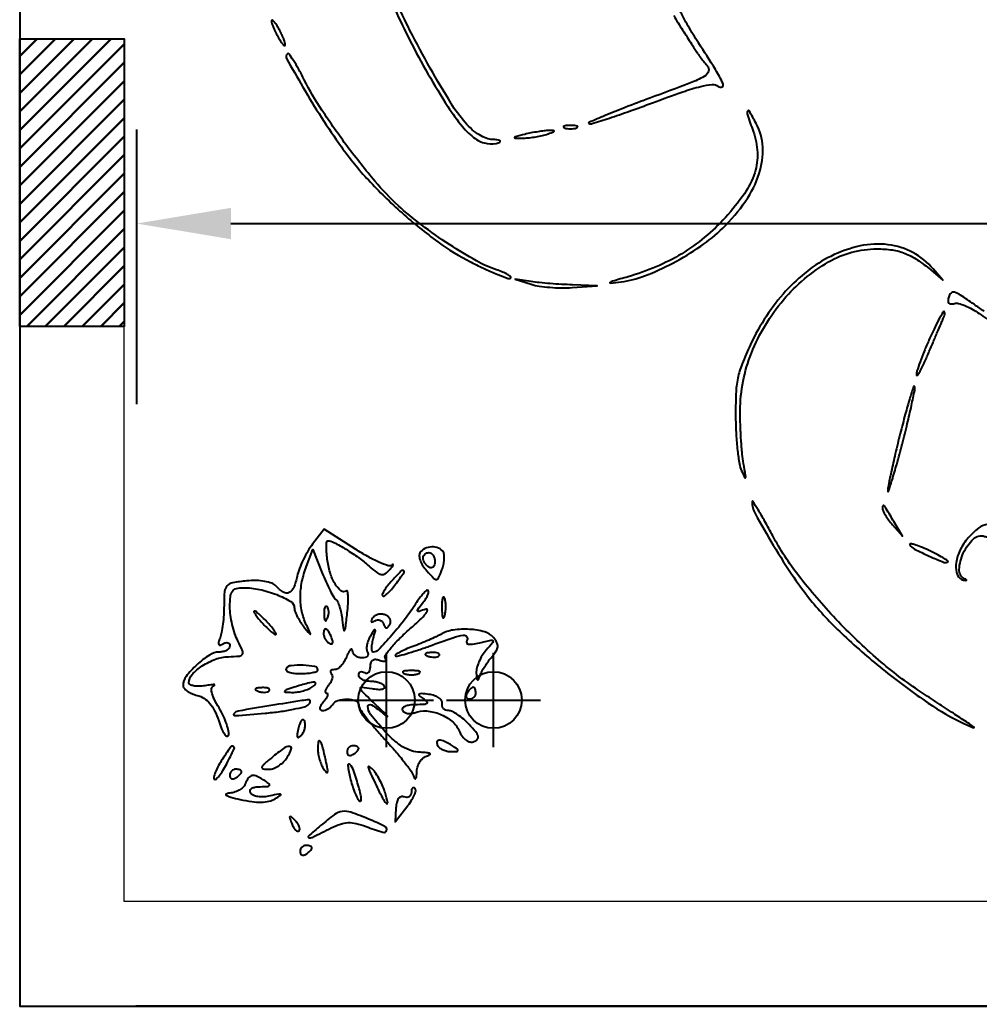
# Model space of a CAD drawing. Header units: inches. Extents: x -279 to 561, y -345 to 342.
# Drawn here: x -251.168 to -249.333, y -265.352 to -263.466 of the extents above; entities that cross this region are included whole.
import ezdxf

# ---------------------------------------------------------------- set-up
doc = ezdxf.new("R2010")
doc.units = ezdxf.units.IN
doc.header["$LTSCALE"] = 0.5
doc.header["$MEASUREMENT"] = 0
for name, color, linetype in [('ceiling', 4, 'Continuous'), ('CEILING FIXTURES LEGENDS$0$E-LTG', 1, 'Continuous'), ('COULMN', 5, 'Continuous'), ('DIM_LINES', 7, 'Continuous'), ('PDF_Geometry', 7, 'Continuous')]:
    doc.layers.add(name, color=color, linetype=linetype)
doc.layers.add('columns', color=5, linetype='Continuous', lineweight=30)
doc.styles.get("Standard").update_dxf_attribs({"font": 'arial.ttf'})
doc.dimstyles.get("Standard").update_dxf_attribs({"dimtxt": 0.18, "dimasz": 0.18, "dimexe": 0.18, "dimexo": 0.0625, "dimgap": 0.09, "dimtad": 0, "dimtih": 1, "dimtoh": 1, "dimzin": 0, "dimdsep": 46, "dimtxsty": 'Standard', "dimcen": 0.09, "dimadec": 0, "dimazin": 0, "dimtfac": 1, "dimtofl": 0, "dimtmove": 0, "dimatfit": 3, "dimfxl": 1, "dimtolj": 1, "dimtzin": 0, "dimarcsym": 0})

# ---------------------------------------------------------------- blocks, each defined once
blk = doc.blocks.new('*D836')
at = {"layer": 'Defpoints', "color": 0, "transparency": 16777216}
for p in [(-245.9441, -263.8554), (-250.9441, -264.2631), (-245.9441, -264.2631)]:
    blk.add_point(p, dxfattribs=at)
at = {"layer": 'DIM_LINES', "color": 0, "lineweight": -2, "transparency": 16777216}
for p, q in [((-250.9441, -264.2006), (-250.9441, -263.6754)), ((-245.9441, -264.2006), (-245.9441, -263.6754)), ((-250.7641, -263.8554), (-248.7675, -263.8554)), ((-246.1241, -263.8554), (-248.1206, -263.8554))]:
    blk.add_line(p, q, dxfattribs=at)
at = {"layer": 'DIM_LINES', "color": 0, "transparency": 16777216}
for points in [[(-250.7641, -263.8254), (-250.7641, -263.8854), (-250.9441, -263.8554)], [(-246.1241, -263.8254), (-246.1241, -263.8854), (-245.9441, -263.8554)]]:
    blk.add_solid(points, dxfattribs=at)
at = {"layer": 'DIM_LINES', "color": 0, "transparency": 16777216, "insert": (-248.4441, -263.8554), "char_height": 0.18, "attachment_point": 5}
blk.add_mtext('\\A1;5.00', dxfattribs=at)
blk = doc.blocks.new('l')
at = {"layer": 'CEILING FIXTURES LEGENDS$0$E-LTG'}
for p, q in [((54.452, -60.4591), (54.452, -60.6391)), ((54.362, -60.5491), (54.542, -60.5491))]:
    blk.add_line(p, q, dxfattribs=at)
blk.add_circle((54.452, -60.5491), 0.0541, dxfattribs=at)

msp = doc.modelspace()

# ---------------------------------------------------------------- hatches: boundary and pattern name
at = {"layer": 'columns', "true_color": 0x105689}
h = msp.add_hatch(dxfattribs=at)
h.set_pattern_fill('ANSI31', color=146, scale=0.2, angle=-1440)
h.set_pattern_definition([(44.999999994, (-401592.628365, -809303.885847), (-0.01767766952786, 0.0176776695315), [])])
h.paths.add_polyline_path([(-250.968, -263.5022), (-251.168, -263.5022), (-251.168, -264.0522), (-250.968, -264.0522)])

# ---------------------------------------------------------------- linework, layer by layer
msp.add_lwpolyline([(-251.168, -257.2622), (-251.168, -265.3522), (-238.471, -265.3522), (-238.471, -260.9956), (-239.9711, -260.9956), (-239.9711, -257.2622), (-251.168, -257.2622)], close=True)
for points in [[(-250.2638, -263.6947, -0.08086), (-250.276, -263.6924, -0.050748), (-250.2891, -263.686, -0.043578), (-250.3027, -263.6759, -0.030179), (-250.3161, -263.6623, -0.042178), (-250.3433, -263.6255, -0.00935), (-250.3831, -263.558, -0.010272), (-250.4219, -263.4859, -0.021127), (-250.4487, -263.4277, 0.004964), (-250.4568, -263.4085, 0.067363), (-250.4607, -263.402, 0.736832), (-250.4623, -263.4027, 0.028276), (-250.461, -263.4124, 0.058935), (-250.4502, -263.4465, 0.011679), (-250.4225, -263.5042, 0.012476), (-250.3874, -263.569, 0.012735), (-250.3493, -263.6314, 0.026128), (-250.3216, -263.67, 0.070521), (-250.297, -263.693, 0.109215), (-250.274, -263.7026, 0.140578), (-250.2513, -263.7003, 0.194679), (-250.2494, -263.6984, 0.415494), (-250.2501, -263.6967, 0.078183), (-250.2551, -263.6953, 0.018473)], [(-250.6733, -263.4817, 0.015971), (-250.6784, -263.4734, 0.044533), (-250.6827, -263.4681, 0.159421), (-250.6852, -263.4667, 0.467127), (-250.6865, -263.4678, 0.080198), (-250.6857, -263.4728, 0.01689), (-250.6827, -263.4811, 0.01729), (-250.6784, -263.4906, 0.015627), (-250.6733, -263.5001, 0.015971), (-250.6683, -263.5084, 0.044533), (-250.664, -263.5137, 0.159421), (-250.6615, -263.5151, 0.467127), (-250.6602, -263.514, 0.080198), (-250.661, -263.509, 0.01689), (-250.664, -263.5007, 0.01729), (-250.6683, -263.4912, 0.015627)], [(-250.2566, -263.9437, -0.048644), (-250.2946, -263.9269, -0.016452), (-250.3465, -263.8954, -0.016661), (-250.3997, -263.858, -0.023891), (-250.444, -263.8212, -0.032422), (-250.4885, -263.7748, -0.014543), (-250.541, -263.7087, -0.014585), (-250.5901, -263.6388, -0.029005), (-250.624, -263.5803, 0.010069), (-250.6349, -263.5598, 0.017585), (-250.6448, -263.5434, 0.012572), (-250.6533, -263.5311, 0.46099), (-250.6563, -263.5308, 0.335506), (-250.6576, -263.54, 0.00427), (-250.6267, -263.5943, 0.011506), (-250.5911, -263.6523, 0.011464), (-250.5529, -263.7087, 0.032399), (-250.5014, -263.7721, 0.023984), (-250.4369, -263.8352, 0.024326), (-250.3684, -263.8904, 0.040017), (-250.305, -263.9293, 0.008407), (-250.2777, -263.9426, 0.013347), (-250.2539, -263.9529, 0.007212), (-250.2339, -263.9606, 0.292766), (-250.2296, -263.9596, 0.433157), (-250.2297, -263.9569, 0.047311), (-250.2353, -263.9528, 0.034884), (-250.2446, -263.9482, 0.018452)], [(-249.7599, -263.664, 0.007071), (-249.7734, -263.6401, 0.63321), (-249.7765, -263.6404, 0.173372), (-249.7766, -263.6475, 0.004212), (-249.7656, -263.679, -0.075316), (-249.7575, -263.7196, -0.089269), (-249.7627, -263.7583, -0.073104), (-249.7825, -263.7985, -0.034249), (-249.8187, -263.8439, -0.0347), (-249.8584, -263.8817, -0.036319), (-249.9023, -263.9131, -0.035731), (-249.9511, -263.9381, -0.031494), (-250.0049, -263.9572, 0.001284), (-250.0346, -263.9657, 0.087932), (-250.0393, -263.968, 0.766939), (-250.0388, -263.9693, 0.003687), (-250.018, -263.9668, 0.061538), (-249.9733, -263.9556, 0.029056), (-249.9191, -263.9309, 0.028728), (-249.866, -263.8988, 0.042656), (-249.8239, -263.8643, 0.049023), (-249.7802, -263.8126, 0.07381), (-249.7542, -263.7597, 0.088513), (-249.7474, -263.7091, 0.113725)], [(-250.1147, -263.6678, 0.017491), (-250.123, -263.6681, 0.078554), (-250.1277, -263.6691, 0.447206), (-250.1282, -263.6707, 0.174857), (-250.1263, -263.6724, 0.057986), (-250.121, -263.6739, 0.037979), (-250.1147, -263.6744, 0.037979), (-250.1085, -263.6739, 0.057986), (-250.1032, -263.6724, 0.174857), (-250.1013, -263.6707, 0.447206), (-250.1018, -263.6691, 0.078554), (-250.1065, -263.6681, 0.017491)], [(-250.1563, -263.6776, 0.025901), (-250.1653, -263.6781, 0.010562), (-250.1775, -263.6798, 0.010417), (-250.1905, -263.6821, 0.01309), (-250.2025, -263.6848, 0.001764), (-250.2199, -263.6893, 0.188614), (-250.2219, -263.6907, 0.585438), (-250.2213, -263.6918, 0.003411), (-250.2071, -263.692, 0.025806), (-250.1966, -263.6915, 0.01485), (-250.184, -263.69, 0.014811), (-250.1714, -263.6876, 0.023892), (-250.1609, -263.6848, 0.004611), (-250.1487, -263.6807, 0.169995), (-250.1464, -263.679, 0.580902), (-250.1471, -263.6777, 0.010989)], [(-249.6174, -263.9181, 0.051487), (-249.6619, -263.9463, 0.041223), (-249.7035, -263.985, 0.038943), (-249.7403, -264.0325, 0.034963), (-249.7708, -264.0868, 0.016314), (-249.7869, -264.1239, 0.044357), (-249.7951, -264.1513, 0.040651), (-249.7986, -264.181, 0.011972), (-249.7992, -264.227, 0.01193), (-249.7981, -264.2587, 0.013361), (-249.7955, -264.2892, 0.012716), (-249.792, -264.3149, 0.066766), (-249.7878, -264.3285, 0.007377), (-249.7818, -264.3413, 0.689934), (-249.7803, -264.3412, 0.110416), (-249.7801, -264.3368, 0.002161), (-249.7841, -264.3147, -0.021565), (-249.7866, -264.2961, -0.007897), (-249.7887, -264.2696, -0.007812), (-249.7901, -264.2406, -0.009277), (-249.7905, -264.2131, -0.094819), (-249.7689, -264.103, -0.080013), (-249.7075, -264.0012, -0.084984), (-249.6215, -263.9289, -0.133124), (-249.5288, -263.9038, -0.036471), (-249.4995, -263.9059, -0.057382), (-249.4752, -263.9124, -0.054136), (-249.4521, -263.9246, -0.02863), (-249.4262, -263.9442), (-249.4032, -263.9638), (-249.4215, -263.9421, 0.094257), (-249.4601, -263.9109, 0.092941), (-249.5076, -263.8958, 0.084305), (-249.5612, -263.8983, 0.062029)], [(-250.1113, -263.9727, -0.006186), (-250.1317, -263.9717, -0.004799), (-250.1539, -263.9702, -0.004854), (-250.1745, -263.9683, -0.011667), (-250.1898, -263.9664), (-250.2209, -263.9618), (-250.1902, -263.9715, 0.039228), (-250.175, -263.975, 0.016871), (-250.1544, -263.9773, 0.016572), (-250.1322, -263.9784, 0.021034), (-250.1117, -263.9778), (-250.064, -263.9744)], [(-249.4295, -264.0781, 0.008357), (-249.4388, -264.0998, 0.010626), (-249.4466, -264.1201, 0.008779), (-249.4525, -264.1373, 0.082196), (-249.4536, -264.145, 0.711997), (-249.4517, -264.1456, 0.036017), (-249.4466, -264.1377, 0.018401), (-249.439, -264.1227, 0.007997), (-249.43, -264.1023, -0.000254), (-249.4206, -264.0803, -0.000318), (-249.412, -264.0598, -0.000256), (-249.4046, -264.0426, -0.002478), (-249.4015, -264.0354, 0.030167), (-249.3999, -264.0309, 0.057709), (-249.3992, -264.0272, 0.096224), (-249.3995, -264.0247, 0.322785), (-249.4008, -264.0238, 0.273378), (-249.4032, -264.0252, 0.004227), (-249.411, -264.0398, 0.009919), (-249.4198, -264.0573, 0.006237)], [(-249.4845, -264.257, 0.003367), (-249.4939, -264.2957, 0.004787), (-249.5017, -264.3301, 0.002755), (-249.5078, -264.3593, 0.068265), (-249.5084, -264.3675, 0.821491), (-249.5069, -264.3677, 0.005796), (-249.5, -264.346, 0.006741), (-249.4912, -264.3159, 0.003403), (-249.4809, -264.2777, 0.004349), (-249.4709, -264.2382, 0.006486), (-249.4629, -264.2034, 0.003089), (-249.4567, -264.1738, 0.12484), (-249.457, -264.1673, 0.731614), (-249.459, -264.1672, 0.005502), (-249.4662, -264.1899, 0.008383), (-249.4748, -264.2198, 0.004443)], [(-249.7675, -264.3872, 0.133773), (-249.762, -264.4099, 0.008376), (-249.7271, -264.4704, 0.013455), (-249.6881, -264.5319, 0.024941), (-249.6526, -264.5792, 0.031775), (-249.5922, -264.6432, 0.019078), (-249.5132, -264.7116, 0.019125), (-249.431, -264.7723, 0.039142), (-249.3615, -264.8121, 0.006476), (-249.3499, -264.8174, 0.043581), (-249.3439, -264.8195, 0.753814), (-249.3434, -264.8186, 0.053987), (-249.3468, -264.8157, 0.000333), (-249.3578, -264.8085, 0.000037), (-249.3829, -264.792, 0.000045), (-249.4127, -264.7724, 0.000037), (-249.4446, -264.7513, -0.033157), (-249.5258, -264.6899, -0.024238), (-249.6075, -264.6118, -0.02461), (-249.6789, -264.5287, -0.042874), (-249.7283, -264.4526, 0.004401), (-249.7433, -264.425, 0.00836), (-249.7559, -264.4031, 0.005728), (-249.766, -264.3868, 0.741361)], [(-249.5185, -264.3998, 0.112689), (-249.5173, -264.4049, 0.023396), (-249.5129, -264.4131, 0.023468), (-249.5067, -264.4223, 0.020258), (-249.4994, -264.4314), (-249.4804, -264.4532), (-249.4966, -264.4255, 0.001586), (-249.5111, -264.4009, 0.04219), (-249.5156, -264.3947, 0.56619), (-249.5175, -264.395, 0.094303)], [(-250.6079, -264.4684, 0.033205), (-250.617, -264.4817, 0.021232), (-250.6258, -264.4982, 0.021326), (-250.6331, -264.5152, 0.03685), (-250.6375, -264.5299, -0.03858), (-250.6442, -264.5519, -0.192435), (-250.6528, -264.5611, -0.25533), (-250.6636, -264.5604, -0.064938), (-250.6777, -264.5488, 0.117671), (-250.6859, -264.5434, 0.043815), (-250.6993, -264.5398, 0.038411), (-250.7159, -264.5381, 0.029325), (-250.7342, -264.5388, 0.019712), (-250.7609, -264.5424, 0.164322), (-250.7715, -264.5482, 0.167282), (-250.7763, -264.5591, 0.020609), (-250.7774, -264.5856, -0.015496), (-250.7779, -264.6034, -0.014491), (-250.7796, -264.6215, -0.014638), (-250.782, -264.6375, -0.047015), (-250.7849, -264.6479, 0.023756), (-250.7877, -264.6565, 0.183547), (-250.7874, -264.6607, 0.370727), (-250.7847, -264.6618, 0.062479), (-250.7793, -264.6593, -0.067825), (-250.7743, -264.6571, -0.141514), (-250.77, -264.6571, -0.190665), (-250.7672, -264.6592, -0.135202), (-250.7662, -264.6631, -0.168316), (-250.7678, -264.6676, -0.094821), (-250.7722, -264.6715, -0.075545), (-250.7788, -264.6741, -0.056065), (-250.7866, -264.6749, 0.146132), (-250.8053, -264.6805, 0.04142), (-250.8294, -264.6993, 0.04092), (-250.8499, -264.7217, 0.166823), (-250.8558, -264.7388, 0.181805), (-250.8538, -264.7439, 0.060982), (-250.8478, -264.7494, 0.051164), (-250.839, -264.7542, 0.039377), (-250.8286, -264.7577, -0.08184), (-250.8157, -264.7633, -0.074962), (-250.8047, -264.773, -0.06158), (-250.7955, -264.7872, -0.03336), (-250.7876, -264.8065, 0.018993), (-250.7819, -264.8217, 0.048907), (-250.7764, -264.832, 0.140461), (-250.7721, -264.8357, 0.443068), (-250.769, -264.8343, 0.135184), (-250.7685, -264.8264, 0.02858), (-250.7722, -264.813, 0.027979), (-250.7785, -264.7975, 0.023377), (-250.7868, -264.7818, -0.01813), (-250.7965, -264.764, -0.061279), (-250.8008, -264.7516, -0.125416), (-250.8006, -264.7435, -0.243933), (-250.7962, -264.7389, 0.264802), (-250.7953, -264.7379, 0.479398), (-250.7959, -264.7371, 0.028318), (-250.8027, -264.7376, 0.006879), (-250.8138, -264.7392, -0.031277), (-250.8256, -264.7402, -0.05203), (-250.8355, -264.7395, -0.072289), (-250.8423, -264.7372, -0.282767), (-250.8446, -264.7336, -0.189075), (-250.8384, -264.7178, -0.060498), (-250.8189, -264.7013, -0.057164), (-250.7936, -264.6885, -0.081377), (-250.7688, -264.6838, 0.014764), (-250.748, -264.6826, 0.240546), (-250.7423, -264.6789, 0.24449), (-250.7419, -264.6722, 0.015219), (-250.7508, -264.6537, -0.040278), (-250.7567, -264.6399, -0.022742), (-250.7616, -264.6224, -0.022579), (-250.765, -264.6042, -0.034206), (-250.7661, -264.5882, -0.025252), (-250.7652, -264.5685, -0.13223), (-250.7614, -264.5584, -0.181444), (-250.7537, -264.5534, -0.05703), (-250.7399, -264.5518, -0.054255), (-250.7094, -264.5551, -0.039622), (-250.6767, -264.565, -0.037134), (-250.6499, -264.578, -0.267927), (-250.643, -264.5899, 0.086746), (-250.6418, -264.5966, 0.028059), (-250.6379, -264.6059, 0.027018), (-250.6323, -264.6159, 0.027277), (-250.6256, -264.6252, 0.000877), (-250.6135, -264.6403, 0.349364), (-250.6122, -264.6406, 0.412352), (-250.6118, -264.6395, 0.000946), (-250.62, -264.6225, -0.061641), (-250.6285, -264.5975, -0.051875), (-250.6313, -264.5696, -0.048875), (-250.6283, -264.5402, -0.042708), (-250.6196, -264.5105), (-250.6074, -264.479), (-250.5896, -264.5238, 0.010571), (-250.5822, -264.5413, 0.013786), (-250.5746, -264.5571, 0.011385), (-250.5677, -264.5697, 0.112009), (-250.5636, -264.5742, -0.141545), (-250.5602, -264.5784, -0.024738), (-250.5566, -264.588, -0.025125), (-250.5535, -264.6001, -0.020214), (-250.5513, -264.6134, 0.005118), (-250.5486, -264.633, 0.670674), (-250.5468, -264.6334, 0.128342), (-250.5451, -264.629, 0.001842), (-250.5416, -264.6003, 0.013568), (-250.5401, -264.5827, 0.026725), (-250.54, -264.5687, 0.03447), (-250.541, -264.5593, 0.527275), (-250.5436, -264.5582, -0.321152), (-250.5538, -264.5575, -0.085585), (-250.565, -264.5444, -0.060265), (-250.5746, -264.5228, -0.04583), (-250.58, -264.4974, -0.012817), (-250.5812, -264.4839, -0.021608), (-250.5815, -264.4725, -0.017502), (-250.581, -264.4638, -0.387582), (-250.5792, -264.4622, -0.122226), (-250.5673, -264.4651, -0.015408), (-250.5441, -264.4784, -0.019114), (-250.5198, -264.4945, -0.028593), (-250.5, -264.5105, 0.019311), (-250.4854, -264.5228, 0.121925), (-250.4766, -264.5267, 0.196903), (-250.4692, -264.5251, 0.065402), (-250.4607, -264.5175, 0.009684), (-250.4559, -264.5117, 0.057941), (-250.4538, -264.5083, 0.650958), (-250.4544, -264.5077, 0.088221), (-250.4567, -264.5088, -0.252741), (-250.4634, -264.5099, -0.019406), (-250.4811, -264.5029, -0.022906), (-250.5025, -264.4922, -0.015249), (-250.526, -264.4781), (-250.5856, -264.44)], [(-249.3565, -264.4591, 0.069263), (-249.3713, -264.4826, 0.083486), (-249.3779, -264.5078, 0.117421), (-249.375, -264.5276, 0.254744), (-249.3636, -264.5372, 0.014231), (-249.3593, -264.5379, 0.23836), (-249.358, -264.5374, 0.481148), (-249.3581, -264.5365, 0.022434), (-249.3613, -264.5348, -0.300214), (-249.3717, -264.5169, -0.095397), (-249.3638, -264.4855, -0.091738), (-249.3445, -264.4585, -0.275563), (-249.3233, -264.4536, 0.050021), (-249.3156, -264.4552, 0.148113), (-249.3103, -264.4542, 0.186971), (-249.3072, -264.4506, 0.087897), (-249.3061, -264.4446, 0.212417), (-249.3109, -264.4338, 0.259007), (-249.3215, -264.4313, 0.108463), (-249.3379, -264.4402, 0.039758)], [(-250.4027, -264.4853, 0.168279), (-250.4041, -264.4914, 0.06154), (-250.402, -264.5003, 0.052263), (-250.397, -264.5101, 0.041914), (-250.3898, -264.5195, 0.009454), (-250.3762, -264.534, 0.217617), (-250.3711, -264.536, 0.281181), (-250.367, -264.5331, 0.015097), (-250.3607, -264.5178, 0.033476), (-250.3578, -264.5078, 0.036015), (-250.3563, -264.4978, 0.038668), (-250.3563, -264.4891, 0.119423), (-250.3581, -264.4835, 0.159787), (-250.367, -264.4761, 0.106002), (-250.3802, -264.4738, 0.103025), (-250.3936, -264.4771, 0.142853)], [(-250.3743, -264.502, -0.066118), (-250.3751, -264.5082, -0.138808), (-250.3776, -264.5123, -0.191142), (-250.3812, -264.5138, -0.139169), (-250.3855, -264.5126, -0.06081), (-250.3898, -264.5091, -0.051032), (-250.3934, -264.5046, -0.053229), (-250.3958, -264.4997, -0.089642), (-250.3967, -264.4951, -0.105429), (-250.3958, -264.4911, -0.099231), (-250.3934, -264.4877, -0.096318), (-250.3897, -264.4854, -0.092995), (-250.3855, -264.4846, -0.153634), (-250.3812, -264.4859, -0.097988), (-250.3776, -264.4897, -0.080552), (-250.3751, -264.4954, -0.062283)], [(-249.466, -264.4698, 0.138069), (-249.4569, -264.478, 0.012773), (-249.4293, -264.4912, 0.008933), (-249.4003, -264.5034, 0.300318), (-249.3933, -264.502, 0.479908), (-249.3936, -264.5001, 0.009415), (-249.4031, -264.4943, 0.015033), (-249.4154, -264.4875, 0.008611), (-249.4307, -264.4801, 0.011412), (-249.4459, -264.4735, 0.025635), (-249.4578, -264.4693, 0.048586), (-249.4649, -264.468, 0.618693)], [(-250.4583, -264.5406, 0.019838), (-250.4658, -264.5496, 0.031754), (-250.4713, -264.5578, 0.03336), (-250.4747, -264.5645, 0.309163), (-250.474, -264.5675, 0.359326), (-250.4711, -264.5678, 0.0313), (-250.4649, -264.5628, 0.029954), (-250.4574, -264.5551, 0.017778), (-250.4493, -264.5451, 0.006404), (-250.4332, -264.5229, 0.461324), (-250.4342, -264.519, 0.328639), (-250.4391, -264.5199, 0.005903)], [(-250.4111, -264.5829, -0.025257), (-250.4309, -264.6116, -0.016505), (-250.4565, -264.6427, -0.009466), (-250.4821, -264.6706, -0.205693), (-250.4921, -264.6749, -0.347675), (-250.4942, -264.6732, -0.058138), (-250.4949, -264.6675, -0.042645), (-250.4942, -264.6594, -0.024128), (-250.4921, -264.6497, 0.002706), (-250.488, -264.6345, 0.264947), (-250.4885, -264.6324, 0.478808), (-250.4901, -264.6326, 0.003889), (-250.4975, -264.6442, 0.046503), (-250.5017, -264.6526, 0.049574), (-250.5042, -264.6614, 0.055129), (-250.5047, -264.6694, 0.127983), (-250.503, -264.675, -0.140705), (-250.5018, -264.6792, -0.19128), (-250.5033, -264.6829, -0.13778), (-250.5074, -264.6853, -0.065484), (-250.5136, -264.6861, -0.078002), (-250.5203, -264.6851, -0.086487), (-250.5261, -264.682, -0.09529), (-250.5301, -264.6775, -0.121505), (-250.5317, -264.6721, 0.209872), (-250.5331, -264.6695, 0.392017), (-250.5352, -264.6697, 0.077688), (-250.5386, -264.6745, 0.019179), (-250.5426, -264.6833, -0.042713), (-250.5475, -264.693, -0.049734), (-250.5537, -264.7011, -0.056783), (-250.5603, -264.7067, -0.149142), (-250.5661, -264.7085, 0.055431), (-250.5708, -264.709, 0.166837), (-250.5735, -264.7107, 0.255914), (-250.5739, -264.7131, 0.118371), (-250.5722, -264.7159, -0.171918), (-250.5703, -264.7198, -0.082297), (-250.5707, -264.7255, -0.066538), (-250.5731, -264.732, -0.050768), (-250.5773, -264.7383, 0.03138), (-250.5815, -264.7441, 0.074889), (-250.5837, -264.7489, 0.168576), (-250.5835, -264.752, 0.301415), (-250.5814, -264.7533, -0.341777), (-250.5795, -264.7548, -0.144806), (-250.5796, -264.7583, -0.064878), (-250.5823, -264.7637, -0.027963), (-250.587, -264.7701, 0.030163), (-250.5923, -264.7773, 0.113412), (-250.5942, -264.7825, 0.26259), (-250.5929, -264.7856, 0.167546), (-250.5891, -264.7869, 0.080924), (-250.584, -264.7861, 0.053435), (-250.5786, -264.7836, 0.052403), (-250.5738, -264.78, 0.067923), (-250.5702, -264.7757, -0.180511), (-250.5596, -264.7675, -0.078257), (-250.5416, -264.7648, -0.090256), (-250.5255, -264.7679, -0.309672), (-250.5198, -264.7762, 0.152692), (-250.5177, -264.7832, 0.01065), (-250.5055, -264.7999, 0.01433), (-250.4897, -264.8195, 0.010262), (-250.471, -264.8406, -0.008665), (-250.4519, -264.862, -0.010512), (-250.4347, -264.8827, -0.009218), (-250.421, -264.9007, -0.068885), (-250.4159, -264.9101, 0.033586), (-250.413, -264.9165, 0.51137), (-250.411, -264.9168, 0.17003), (-250.4094, -264.9133, 0.01205), (-250.4087, -264.9025, -0.074052), (-250.4069, -264.8928, -0.068861), (-250.4024, -264.8838, -0.072813), (-250.3958, -264.8768, -0.10476), (-250.3883, -264.873, 0.086521), (-250.3837, -264.8709, 0.580187), (-250.3839, -264.869, 0.086728), (-250.3898, -264.8674, 0.013211), (-250.402, -264.8666, -0.068559), (-250.4192, -264.8635, -0.058265), (-250.4361, -264.8558, -0.048168), (-250.4533, -264.8429, -0.026411), (-250.4719, -264.8242, -0.016059), (-250.497, -264.794, -0.170023), (-250.5021, -264.7791, -0.591218), (-250.4956, -264.7757, -0.029777), (-250.4716, -264.7934, 0.021517), (-250.4655, -264.798, 0.881235), (-250.465, -264.7975, 0.022378), (-250.4714, -264.7907, 0.00294), (-250.4856, -264.7771, -0.002525), (-250.5129, -264.7509, -0.130486), (-250.5167, -264.7446, -0.537068), (-250.5142, -264.7418, -0.014498), (-250.495, -264.7446, 0.025704), (-250.4837, -264.7461, 0.060365), (-250.4752, -264.7457, 0.13907), (-250.4709, -264.7436, 0.36626), (-250.4705, -264.7405, 0.124427), (-250.4742, -264.7368, 0.047181), (-250.481, -264.7337, 0.04303), (-250.4894, -264.7316, 0.040387), (-250.4981, -264.7309, -0.052595), (-250.5064, -264.73, -0.072446), (-250.5135, -264.7274, -0.092354), (-250.5182, -264.7236, -0.177572), (-250.5198, -264.7191, -0.108972), (-250.519, -264.7151, -0.182303), (-250.5166, -264.7127, -0.161196), (-250.5129, -264.7124, -0.082592), (-250.5086, -264.7141, 0.152499), (-250.5044, -264.7152, 0.191558), (-250.5007, -264.7135, 0.130242), (-250.4983, -264.709, 0.061057), (-250.4974, -264.7024, -0.071377), (-250.4963, -264.6947, -0.172159), (-250.493, -264.6902, -0.172578), (-250.4876, -264.6887, -0.071786), (-250.4801, -264.6904, 0.036389), (-250.4738, -264.6923, 0.13143), (-250.4696, -264.6921, 0.315014), (-250.4681, -264.6902, 0.151613), (-250.4689, -264.6869, -0.299409), (-250.4688, -264.6807, -0.021591), (-250.4577, -264.6663, -0.024625), (-250.4419, -264.6491, -0.015663), (-250.4219, -264.6307, 0.011162), (-250.4029, -264.6135, 0.03278), (-250.3909, -264.6005, 0.149377), (-250.3885, -264.5947, 0.54781), (-250.3911, -264.5927, -0.00853), (-250.4045, -264.5973, -0.346015), (-250.4072, -264.5963, -0.309863), (-250.407, -264.5932, -0.007603), (-250.3979, -264.5816, 0.026769), (-250.3923, -264.5739, 0.040524), (-250.3883, -264.5666, 0.04759), (-250.3863, -264.5606, 0.257778), (-250.3873, -264.5574, 0.383057), (-250.3903, -264.5573, 0.035139), (-250.3963, -264.5629, 0.031433), (-250.4035, -264.5716, 0.018073)], [(-250.3609, -264.591, 0.012823), (-250.3604, -264.6029, 0.080377), (-250.3591, -264.6089, 0.597527), (-250.3573, -264.6091, 0.087174), (-250.3553, -264.6047, 0.037336), (-250.3537, -264.5961, 0.029507), (-250.3533, -264.5867, 0.030339), (-250.354, -264.5778, 0.06278), (-250.3557, -264.5711, 0.31318), (-250.3577, -264.5698, 0.333666), (-250.3595, -264.5713, 0.052471), (-250.3607, -264.5789, 0.014395)], [(-250.7046, -264.619, 0.012769), (-250.6964, -264.6275, 0.017642), (-250.6886, -264.6348, 0.014322), (-250.6819, -264.6403, 0.165568), (-250.6787, -264.6413, 0.549874), (-250.6778, -264.6399, 0.034935), (-250.6807, -264.6348, 0.02599), (-250.686, -264.6275, 0.012939), (-250.6934, -264.619, 0.012769), (-250.7016, -264.6104, 0.017642), (-250.7094, -264.6031, 0.014322), (-250.7161, -264.5976, 0.165568), (-250.7193, -264.5966, 0.549874), (-250.7202, -264.598, 0.034935), (-250.7173, -264.6031, 0.02599), (-250.712, -264.6104, 0.012939)], [(-250.5861, -264.6031, 0.018894), (-250.5855, -264.6114, 0.168741), (-250.5839, -264.6147, 0.470617), (-250.5819, -264.6145, 0.054073), (-250.5794, -264.6099, 0.051402), (-250.5776, -264.6037, 0.05415), (-250.5772, -264.5975, 0.060344), (-250.5781, -264.5921, 0.126455), (-250.5803, -264.5884, 0.296942), (-250.5827, -264.5879, 0.208169), (-250.5848, -264.5899, 0.077125), (-250.586, -264.5953, 0.028489)], [(-250.4932, -264.61, 0.033879), (-250.4956, -264.6146, 0.288254), (-250.4953, -264.6168, 0.327355), (-250.4933, -264.6173, 0.038633), (-250.4889, -264.615, -0.103466), (-250.484, -264.6132, -0.124801), (-250.4792, -264.6138, -0.123726), (-250.4751, -264.6165, -0.100633), (-250.4725, -264.6211, 0.04743), (-250.47, -264.6267, 0.243923), (-250.4672, -264.6285, 0.238622), (-250.4641, -264.6274, 0.045711), (-250.4604, -264.6224, 0.126493), (-250.4588, -264.6172, 0.123785), (-250.4598, -264.6119, 0.109105), (-250.4635, -264.6071, 0.082017), (-250.4692, -264.6038, 0.077765), (-250.476, -264.6024, 0.076759), (-250.483, -264.603, 0.081906), (-250.489, -264.6057, 0.110412)], [(-250.587, -264.6407, 0.088797), (-250.5862, -264.6452, 0.053277), (-250.5838, -264.6501, 0.051183), (-250.5802, -264.6547, 0.061454), (-250.576, -264.6581, 0.1144), (-250.5722, -264.6593, 0.32948), (-250.5699, -264.658, 0.155351), (-250.5696, -264.654, 0.036408), (-250.5716, -264.6475, 0.029964), (-250.577, -264.6355, 0.168622), (-250.5821, -264.6308, 0.444011), (-250.5857, -264.6324, 0.079093)], [(-250.3631, -264.6411, -0.021078), (-250.372, -264.6457, -0.006512), (-250.3857, -264.6519, -0.0065), (-250.4013, -264.6584, -0.0071), (-250.4166, -264.6643, 0.011986), (-250.4304, -264.6698, 0.021632), (-250.4414, -264.6751, 0.019584), (-250.4493, -264.6797, 0.479446), (-250.4495, -264.6818, 0.265884), (-250.4462, -264.6827, 0.005517), (-250.4289, -264.6781, 0.011358), (-250.4084, -264.6718, 0.007211), (-250.3849, -264.6635, -0.005212), (-250.3398, -264.6476, -0.046054), (-250.3193, -264.6426, -0.304296), (-250.3129, -264.6456, -0.278991), (-250.313, -264.653, 0.232666), (-250.3134, -264.6572, 0.269089), (-250.3103, -264.6597, 0.08089), (-250.3021, -264.6597, 0.018615), (-250.2884, -264.6569, -0.004904), (-250.2673, -264.652, -0.279641), (-250.2636, -264.6532, -0.364163), (-250.2636, -264.6566, -0.006627), (-250.2763, -264.6713, 0.043987), (-250.2837, -264.6814, 0.035897), (-250.2899, -264.6933, 0.037204), (-250.2939, -264.7052, 0.074426), (-250.295, -264.715, 0.009355), (-250.2944, -264.7255, 0.229738), (-250.2929, -264.728, 0.464541), (-250.2911, -264.7274, 0.01699), (-250.2879, -264.7197, -0.037264), (-250.2844, -264.7119, -0.016504), (-250.2786, -264.7022, -0.016229), (-250.2718, -264.6922, -0.021046), (-250.2649, -264.6835, 0.036007), (-250.2568, -264.6728, 0.12479), (-250.2541, -264.6646, 0.141556), (-250.2557, -264.6567, 0.051574), (-250.2621, -264.6472, 0.152857), (-250.279, -264.6362, 0.052858), (-250.308, -264.6314, 0.052098), (-250.339, -264.6327, 0.093215)], [(-250.3876, -264.6826, 0.051402), (-250.3814, -264.6843, 0.05415), (-250.3752, -264.6848, 0.060344), (-250.3698, -264.6839, 0.126455), (-250.3661, -264.6817, 0.296942), (-250.3656, -264.6793, 0.208169), (-250.3676, -264.6772, 0.077125), (-250.373, -264.6759, 0.028489), (-250.3808, -264.6758, 0.018894), (-250.3892, -264.6765, 0.168741), (-250.3924, -264.6781, 0.470617), (-250.3922, -264.6801, 0.054073)], [(-250.6588, -264.7068, 0.366122), (-250.6582, -264.7103, 0.099909), (-250.653, -264.7133, 0.054277), (-250.6436, -264.7153, 0.026332), (-250.6313, -264.716, 0.019603), (-250.6186, -264.7155, 0.031709), (-250.6079, -264.714, 0.033465), (-250.6001, -264.7118, 0.318066), (-250.5982, -264.7091, 0.363134), (-250.6037, -264.7025, 0.035013), (-250.6261, -264.7001, 0.035142), (-250.6492, -264.7009, 0.232616)], [(-250.4331, -264.7159, 0.057986), (-250.4267, -264.7177, 0.037979), (-250.4191, -264.7183, 0.037979), (-250.4114, -264.7177, 0.057986), (-250.4051, -264.7159, 0.174857), (-250.4027, -264.7139, 0.447206), (-250.4034, -264.712, 0.078554), (-250.4091, -264.7106, 0.017491), (-250.4191, -264.7103, 0.017491), (-250.429, -264.7106, 0.078554), (-250.4347, -264.712, 0.447206), (-250.4354, -264.7139, 0.174857)], [(-250.7123, -264.7498, 0.051402), (-250.7062, -264.7515, 0.05415), (-250.6999, -264.7519, 0.060344), (-250.6945, -264.7511, 0.126455), (-250.6908, -264.7489, 0.296942), (-250.6903, -264.7464, 0.208169), (-250.6924, -264.7444, 0.077125), (-250.6977, -264.7431, 0.028489), (-250.7055, -264.743, 0.018894), (-250.7139, -264.7437, 0.168741), (-250.7172, -264.7453, 0.470617), (-250.717, -264.7473, 0.054073)], [(-250.643, -264.7421, 0.004599), (-250.6586, -264.7473, 0.184089), (-250.6614, -264.7496, 0.546192), (-250.6605, -264.7513, 0.01081), (-250.6486, -264.752, 0.043026), (-250.6388, -264.7516, 0.029465), (-250.6279, -264.7495, 0.029775), (-250.6175, -264.7462, 0.051797), (-250.6094, -264.7421, 0.087135), (-250.6025, -264.7357, 0.620074), (-250.604, -264.7326, 0.067703), (-250.6172, -264.7344, 0.009884)], [(-250.3127, -264.7533, 0.082592), (-250.3144, -264.7576, 0.161196), (-250.3141, -264.7612, 0.182303), (-250.3117, -264.7636, 0.108972), (-250.3077, -264.7645, 0.093332), (-250.3032, -264.7637, 0.09642), (-250.2994, -264.7612, 0.099167), (-250.2968, -264.7576, 0.105053), (-250.2959, -264.7533, 0.042167), (-250.2963, -264.749, 0.061769), (-250.2973, -264.7454, 0.081139), (-250.2989, -264.743, 0.210953), (-250.3008, -264.7421, 0.151918), (-250.3032, -264.7429, 0.038439), (-250.3063, -264.7454, 0.035638), (-250.3097, -264.749, 0.029505)], [(-250.6878, -264.7772, 0.002398), (-250.7501, -264.7877, 0.188395), (-250.7585, -264.7927, 0.648319), (-250.7565, -264.7965, 0.003076), (-250.699, -264.7918, 0.011978), (-250.6703, -264.7886, 0.015867), (-250.6445, -264.7842, 0.013212), (-250.6234, -264.7794, 0.131662), (-250.6156, -264.7749, 0.145783), (-250.6124, -264.7692, 0.488612), (-250.6147, -264.7663, 0.031763), (-250.6289, -264.7677, 0.000943)], [(-250.3967, -264.7639, -0.04208), (-250.3895, -264.7698, -0.45243), (-250.3896, -264.7731, -0.157327), (-250.395, -264.7751, -0.010839), (-250.4113, -264.7755, 0.032762), (-250.4229, -264.7764, 0.06922), (-250.4316, -264.7788, 0.132941), (-250.436, -264.7824, 0.304635), (-250.4362, -264.7864, 0.127153), (-250.4324, -264.79, 0.081007), (-250.4267, -264.7921, 0.072208), (-250.4199, -264.7924, 0.066618), (-250.4131, -264.7908, -0.112181), (-250.3901, -264.7875, -0.076582), (-250.3644, -264.7936, -0.07669), (-250.3417, -264.8072, -0.113212), (-250.3277, -264.8255, 0.047247), (-250.3216, -264.8361, 0.080824), (-250.3145, -264.8434, 0.10616), (-250.3069, -264.8468, 0.144794), (-250.2995, -264.8462, 0.121674), (-250.2931, -264.8417, 0.251887), (-250.2917, -264.8359, 0.10565), (-250.2961, -264.8275, 0.016553), (-250.3084, -264.8135, 0.027074), (-250.3191, -264.8033, 0.029961), (-250.3304, -264.7947, 0.03133), (-250.3409, -264.7887, 0.116333), (-250.3482, -264.7869, -0.095614), (-250.3537, -264.7859, -0.117897), (-250.3579, -264.7829, -0.122557), (-250.3602, -264.7784, -0.108776), (-250.3603, -264.7732, 0.200046), (-250.3614, -264.7677, 0.095512), (-250.3665, -264.7624, 0.071128), (-250.375, -264.7583, 0.04779), (-250.3855, -264.7559, 0.008596), (-250.4001, -264.7543, 0.179352), (-250.4043, -264.7554, 0.491059), (-250.4044, -264.758, 0.024204)], [(-250.6348, -264.8196, 0.013933), (-250.6376, -264.8318, 0.131195), (-250.6373, -264.8371, 0.470166), (-250.6348, -264.838, 0.069225), (-250.6299, -264.8343, 0.0741), (-250.6258, -264.8287, 0.058506), (-250.623, -264.8216, 0.059552), (-250.622, -264.8143, 0.085105), (-250.623, -264.8078, 0.170804), (-250.6255, -264.8046, 0.353106), (-250.6285, -264.8049, 0.106885), (-250.6318, -264.81, 0.02593)], [(-250.5981, -264.8606, 0.043125), (-250.5972, -264.8701, 0.028137), (-250.5946, -264.8807, 0.028277), (-250.5909, -264.8909, 0.047271), (-250.5865, -264.8989, 0.045015), (-250.5816, -264.9049, 0.593089), (-250.5794, -264.9043, 0.103987), (-250.5793, -264.8983, 0.007762), (-250.5827, -264.8821, 0.008705), (-250.5891, -264.8553, 0.092061), (-250.5939, -264.8452, 0.677836), (-250.5971, -264.846, 0.036193)], [(-250.3687, -264.8541, 0.101161), (-250.3646, -264.8584, 0.052761), (-250.3582, -264.862, 0.049393), (-250.3506, -264.8644, 0.053738), (-250.3428, -264.8651, 0.012098), (-250.3322, -264.8648, 0.343021), (-250.3302, -264.8631, 0.295079), (-250.3312, -264.8605, 0.010223), (-250.3407, -264.8541, 0.03301), (-250.3555, -264.8459, 0.110887), (-250.3662, -264.8435, 0.372932), (-250.3702, -264.8469, 0.175918)], [(-250.7826, -264.8831, 0.021279), (-250.7894, -264.8946, 0.032011), (-250.7943, -264.9052, 0.033193), (-250.797, -264.9138, 0.260571), (-250.7959, -264.9177, 0.398075), (-250.7926, -264.9178, 0.039421), (-250.7866, -264.9115, 0.033006), (-250.7796, -264.9016, 0.018498), (-250.7723, -264.8887, 0.00627), (-250.758, -264.8601, 0.398986), (-250.7595, -264.8552, 0.385089), (-250.7646, -264.8564, 0.006213)], [(-250.6862, -264.8769, 0.007248), (-250.7017, -264.8901, 0.151846), (-250.7048, -264.8952, 0.447756), (-250.7028, -264.8982, 0.032833), (-250.6917, -264.8989, 0.089954), (-250.6827, -264.8973, 0.052874), (-250.6728, -264.8923, 0.050629), (-250.6637, -264.8851, 0.060086), (-250.6568, -264.8765, 0.046494), (-250.6487, -264.8603, 0.532058), (-250.6521, -264.8554, 0.155394), (-250.6636, -264.8592, 0.016324)], [(-250.5422, -264.866, 0.108972), (-250.5414, -264.8699, 0.182303), (-250.5389, -264.8723, 0.161196), (-250.5353, -264.8726, 0.082592), (-250.531, -264.8709, 0.029505), (-250.5268, -264.8679, 0.035638), (-250.5231, -264.8646, 0.038439), (-250.5206, -264.8614, 0.151918), (-250.5198, -264.859, 0.210953), (-250.5207, -264.8571, 0.081139), (-250.5231, -264.8556, 0.061769), (-250.5268, -264.8545, 0.042167), (-250.531, -264.8541, 0.105053), (-250.5353, -264.855, 0.099167), (-250.5389, -264.8576, 0.09642), (-250.5414, -264.8614, 0.093332)], [(-250.7662, -264.9107, 0.108972), (-250.7653, -264.9147, 0.182303), (-250.7629, -264.9171, 0.161196), (-250.7593, -264.9174, 0.082592), (-250.755, -264.9157, 0.029505), (-250.7507, -264.9127, 0.035638), (-250.7471, -264.9093, 0.038439), (-250.7445, -264.9062, 0.151918), (-250.7438, -264.9038, 0.210953), (-250.7446, -264.9019, 0.081139), (-250.7471, -264.9003, 0.061769), (-250.7507, -264.8993, 0.042167), (-250.755, -264.8989, 0.105053), (-250.7593, -264.8998, 0.099167), (-250.7629, -264.9024, 0.09642), (-250.7653, -264.9062, 0.093332)], [(-250.5361, -264.9157, 0.017944), (-250.5324, -264.9293, 0.018561), (-250.5277, -264.9425, 0.018629), (-250.5228, -264.9535, 0.072114), (-250.5186, -264.9597, 0.451382), (-250.5162, -264.9597, 0.188591), (-250.515, -264.9562, 0.044555), (-250.5162, -264.9466, 0.015011), (-250.5197, -264.933, 0.013271), (-250.5293, -264.9024, 0.107093), (-250.537, -264.8899, 0.729356), (-250.5406, -264.8917, 0.023631)], [(-250.4906, -264.9213, 0.004729), (-250.4742, -264.9542, 0.072878), (-250.4669, -264.9646, 0.754582), (-250.4644, -264.9632, 0.019786), (-250.4693, -264.9437, 0.030816), (-250.4736, -264.9317, 0.022178), (-250.4798, -264.919, 0.022515), (-250.4868, -264.9073, 0.04427), (-250.4935, -264.8989, 0.052132), (-250.4997, -264.8937, 0.647877), (-250.5016, -264.8949, 0.07438), (-250.4994, -264.9025, 0.006166)], [(-250.7366, -264.9269, -0.111402), (-250.741, -264.9334, -0.062132), (-250.7487, -264.9391, -0.057283), (-250.7584, -264.9432, -0.059222), (-250.7686, -264.9449, 0.1377), (-250.7733, -264.9464, 0.563377), (-250.7732, -264.9488, 0.057829), (-250.7641, -264.9524, 0.010918), (-250.7467, -264.9567, 0.021269), (-250.7245, -264.9607, 0.038882), (-250.7061, -264.9618, 0.048653), (-250.6912, -264.96, 0.082992), (-250.6795, -264.9554, 0.009481), (-250.6691, -264.9488, 0.566591), (-250.6692, -264.9469, 0.177155), (-250.6727, -264.9464, 0.004018), (-250.6894, -264.95, -0.040944), (-250.7013, -264.9517, -0.050979), (-250.7125, -264.9512, -0.059624), (-250.7215, -264.9488, -0.15961), (-250.7264, -264.9446, -0.182232), (-250.7274, -264.9397, -0.206445), (-250.7248, -264.9357, -0.10792), (-250.7182, -264.9332, -0.03811), (-250.7081, -264.9323, 0.011265), (-250.6944, -264.9319, 0.210879), (-250.6907, -264.93, 0.418214), (-250.691, -264.9271, 0.025105), (-250.699, -264.9213, 0.029127), (-250.7143, -264.9126, 0.152393), (-250.7237, -264.9112, 0.207345), (-250.7306, -264.9155, 0.059806)], [(-250.4191, -264.943, -0.107111), (-250.4201, -264.948, -0.1455), (-250.4232, -264.9515, -0.13929), (-250.4277, -264.9529, -0.094951), (-250.4331, -264.9519, 0.169444), (-250.4389, -264.9517, 0.15905), (-250.4437, -264.9552, 0.100338), (-250.4471, -264.9625, 0.043525), (-250.4487, -264.9731), (-250.4503, -264.9997), (-250.4278, -264.9711, 0.025008), (-250.4197, -264.9596, 0.03797), (-250.4139, -264.9489, 0.043261), (-250.4109, -264.9401, 0.262587), (-250.4122, -264.9356, 0.147931), (-250.4148, -264.9342, 0.26045), (-250.417, -264.935, 0.140991), (-250.4186, -264.938, 0.047362)], [(-250.6479, -265.003, 0.036269), (-250.6445, -265.0102, 0.070189), (-250.6407, -265.0153, 0.120343), (-250.637, -265.0175, 0.278911), (-250.634, -265.0168, 0.20742), (-250.6326, -265.0133, 0.082976), (-250.6336, -265.0083, 0.063152), (-250.6368, -265.0024, 0.043285), (-250.6416, -264.9967, 0.011214), (-250.649, -264.9897, 0.400052), (-250.6512, -264.9897, 0.286372), (-250.6518, -264.9922, 0.008399)], [(-250.5926, -265.0067, 0.004812), (-250.616, -265.027, 0.613949), (-250.6152, -265.03, 0.168683), (-250.6087, -265.0292, 0.002287), (-250.5722, -265.0111, -0.034939), (-250.5547, -265.0038, -0.07122), (-250.54, -265.0011, -0.069074), (-250.5249, -265.0026, -0.031185), (-250.5058, -265.0085, 0.014141), (-250.4736, -265.0196, 0.408002), (-250.4665, -265.016, 0.377788), (-250.4697, -265.0083, 0.013948), (-250.501, -264.9942, 0.014745), (-250.5347, -264.9813, 0.118651), (-250.5512, -264.9796, 0.125871), (-250.5661, -264.9857, 0.0174)], [(-250.6318, -265.0563, 0.108972), (-250.6309, -265.0603, 0.182303), (-250.6285, -265.0627, 0.161196), (-250.6249, -265.063, 0.082592), (-250.6206, -265.0613, 0.029505), (-250.6163, -265.0582, 0.035638), (-250.6127, -265.0549, 0.038439), (-250.6102, -265.0518, 0.151918), (-250.6094, -265.0494, 0.210953), (-250.6103, -265.0475, 0.081139), (-250.6127, -265.0459, 0.061769), (-250.6163, -265.0448, 0.042167), (-250.6206, -265.0445, 0.105053), (-250.6249, -265.0454, 0.099167), (-250.6285, -265.0479, 0.09642), (-250.631, -265.0518, 0.093332)]]:
    msp.add_lwpolyline(points, format="xyb", close=True)
for points in [[(-249.9172, -263.4576, 0.033438), (-249.9093, -263.4717, -0.001942), (-249.9006, -263.485, -0.001726), (-249.8917, -263.4989, -0.001732), (-249.8837, -263.5115, -0.005335), (-249.8785, -263.5201, 0.017002), (-249.8736, -263.5277, 0.009142), (-249.867, -263.5368, 0.009094), (-249.86, -263.5458, 0.01409), (-249.8536, -263.5533, -0.263867), (-249.8512, -263.5642, -0.191576), (-249.8591, -263.574, -0.038245), (-249.8856, -263.5865, -0.002652), (-249.9631, -263.6156, 0.003746), (-250.0103, -263.6334, 0.006746), (-250.0486, -263.6489, 0.002925), (-250.0796, -263.662, 0.688699), (-250.0795, -263.6642, 0.158297), (-250.0735, -263.6643, 0.002495), (-250.0406, -263.6537, 0.006324), (-250.0023, -263.6406, 0.004114), (-249.9584, -263.6246, -0.005043), (-249.9002, -263.6035, -0.023276), (-249.8659, -263.5932, -0.038957), (-249.8439, -263.5895, -0.197944), (-249.8323, -263.5931, 0.292645), (-249.8251, -263.594, 0.40846), (-249.8231, -263.5884, 0.032143), (-249.8377, -263.561, 0.005166), (-249.8702, -263.5098, -0.012557), (-249.8898, -263.4778, -0.016162), (-249.9062, -263.4474, -0.015008)], [(-249.324, -264.023, -0.006898), (-249.3434, -264.0097, 0.007037), (-249.3693, -263.9921, 0.074965), (-249.3808, -263.9867, 0.263161), (-249.3873, -263.9883, 0.143708), (-249.3917, -263.9955, 0.045549), (-249.393, -264.0032, 0.196506), (-249.3916, -264.0075, 0.225207), (-249.3878, -264.0092, 0.059597), (-249.3809, -264.0083, -0.127641), (-249.373, -264.0083, -0.033553), (-249.3608, -264.0123, -0.031821), (-249.347, -264.0189, -0.027942), (-249.3336, -264.0275, 0.014139), (-249.319, -264.0375, 0.009085)]]:
    msp.add_lwpolyline(points, format="xyb")
at = {"layer": 'COULMN'}
msp.add_lwpolyline([(-250.968, -264.0522), (-251.168, -264.0522), (-251.168, -263.5022), (-250.968, -263.5022)], close=True, dxfattribs=at)
at = {"layer": 'PDF_Geometry', "lineweight": 9}
msp.add_line((-243.8346, -265.3517), (-250.9457, -265.3517), dxfattribs=at)
msp.add_lwpolyline([(-245.968, -265.1522), (-250.968, -265.1522), (-250.968, -263.5022)], dxfattribs=at)

# ---------------------------------------------------------------- block references
at = {"layer": 'ceiling', "rotation": 90}
for p in [(-311.0157, -319.2186), (-310.8113, -319.2186)]:
    msp.add_blockref('l', p, dxfattribs=at)

# ---------------------------------------------------------------- dimensions: what is measured, and where the dimension line sits
at = {"layer": 'DIM_LINES'}
dim = msp.add_linear_dim(base=(-245.9441, -263.8554), p1=(-250.9441, -264.2631), p2=(-245.9441, -264.2631), dimstyle='Standard', dxfattribs=at)
dim.commit()
dim.dimension.update_dxf_attribs({"geometry": '*D836', "text_midpoint": (-248.4441, -263.8554)})

doc.saveas('drawing.dxf')
